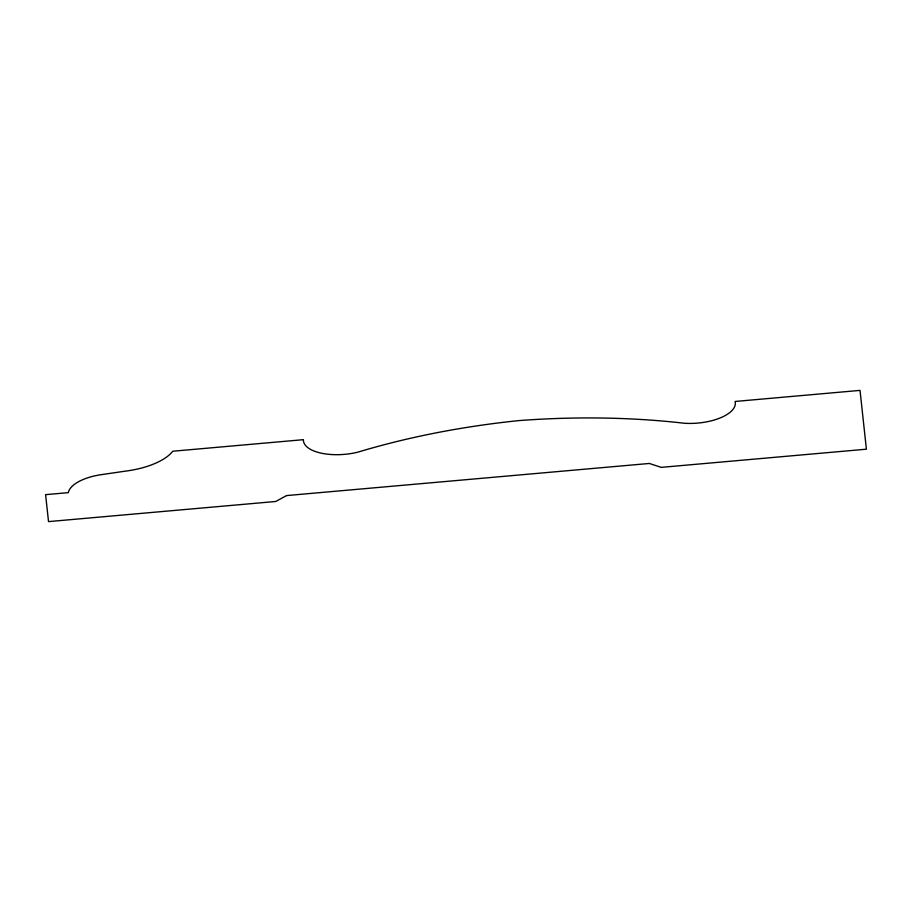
<?xml version="1.0" encoding="UTF-8"?>
<svg xmlns="http://www.w3.org/2000/svg" width="912" height="912" viewBox="0 0 912 912"><rect width="100%" height="100%" fill="white"/><g stroke="black" fill="none" stroke-linecap="round" stroke-linejoin="round"><path stroke-width="1.37" d="M286.539 495.581L275.709 501.486L48.518 521.607L45.6 494.657L68.32 492.64A40.39 17.453 -4.8 0 1 102.064 474.548L125.001 471.196A58.915 25.456 -4.8 0 0 172.778 451.235L303.411 439.675A39.524 17.077 -4.8 0 0 357.686 452.204A408.804 176.643 -4.8 0 1 519.247 420.569A408.804 176.643 -4.8 0 1 684.524 423.271A39.524 17.077 -4.8 0 0 735.072 401.462L860.027 390.393L866.4 449.194L661.223 467.366L649.333 463.467L286.539 495.581"/></g></svg>
